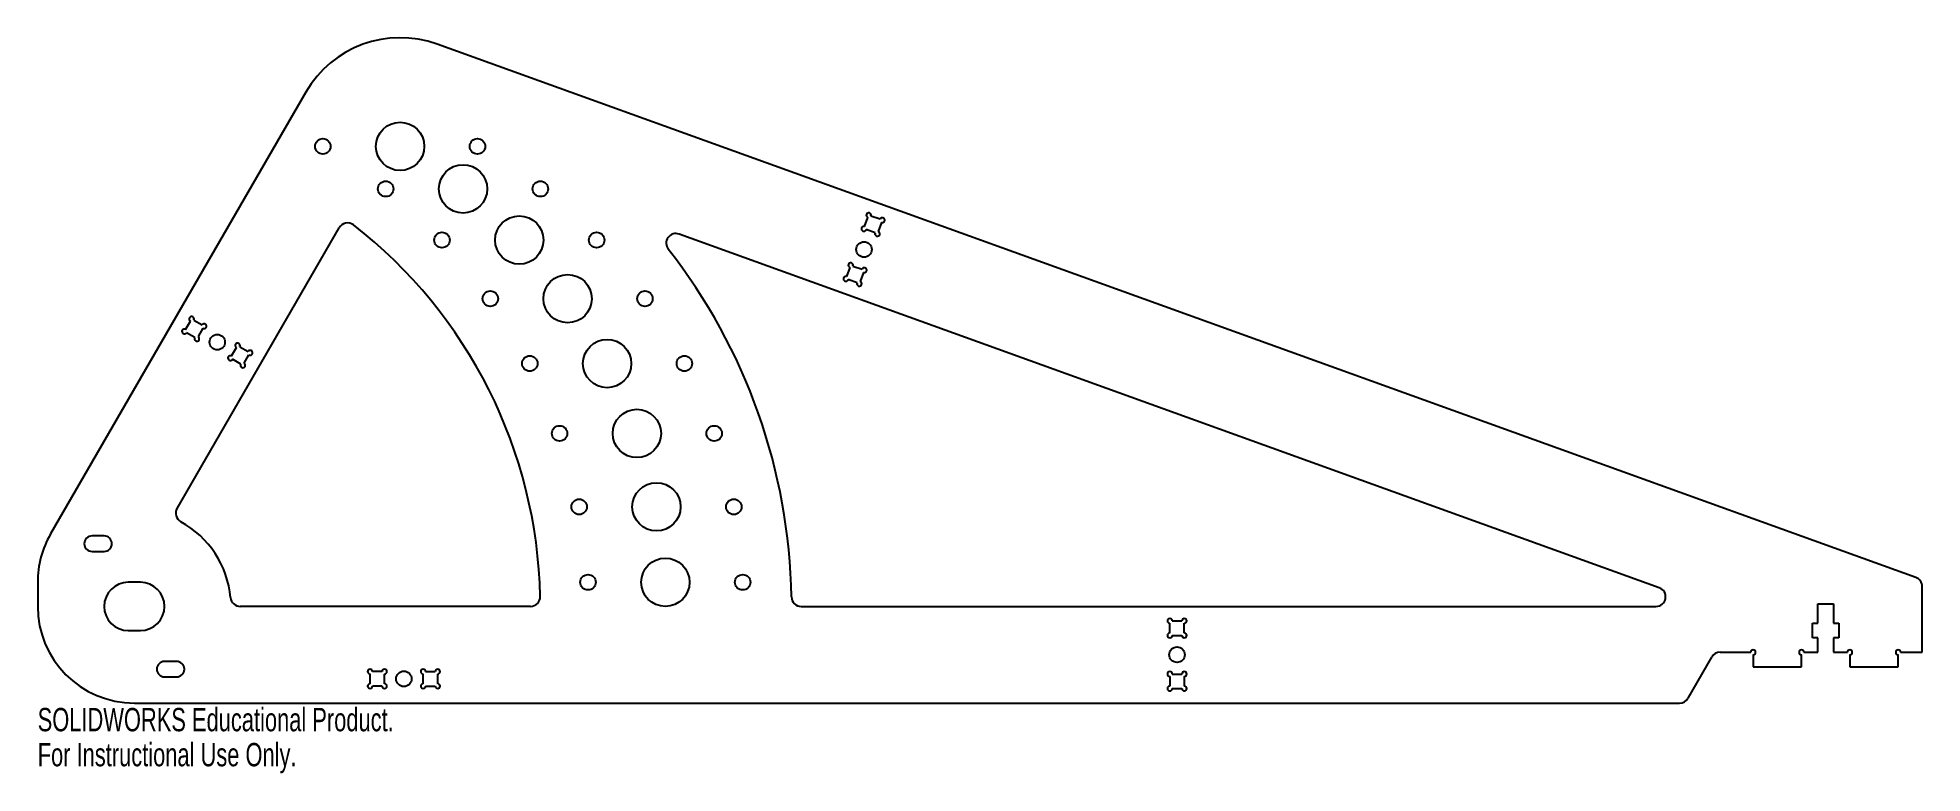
# Model space of a CAD drawing. Header units: millimetres. Extents: x -20 to 370, y -35 to 118.
import ezdxf

# ---------------------------------------------------------------- set-up
doc = ezdxf.new("R2010")
doc.units = ezdxf.units.MM
doc.styles.add('SLDTEXTSTYLE0', font='TXT', dxfattribs={"width": 0.7})

msp = doc.modelspace()

# ---------------------------------------------------------------- linework, layer by layer
at = {"color": 7, "linetype": 'Continuous', "lineweight": 25}
for p, q in [((368.68, 5.98), (62.64, 116.43)), ((35.51, 106.51), (-17.32, 15)), ((8.83, 20.3), (42.38, 78.4)), ((151.12, 78.65), (151.8, 80.53)), ((153.3, 77.33), (151.42, 78.01)), ((154.32, 80.15), (152.44, 80.83)), ((154.62, 79.51), (153.94, 77.63)), ((315.57, 3.88), (112.75, 77.08)), ((148.71, 70.48), (150.59, 69.8)), ((148.07, 70.18), (147.39, 68.3)), ((149.57, 66.98), (147.69, 67.66)), ((150.89, 69.16), (150.21, 67.28)), ((10.6, 57.36), (11.6, 59.09)), ((12.28, 59.27), (14.01, 58.27)), ((12.51, 55.67), (10.78, 56.67)), ((14.2, 57.59), (13.2, 55.86)), ((20.12, 51.86), (21.12, 53.59)), ((22.04, 50.17), (20.31, 51.17)), ((21.81, 53.77), (23.54, 52.77)), ((22.72, 50.36), (23.72, 52.09)), ((-6.25, 14.59), (-8.75, 14.59)), ((-8.75, 11.39), (-6.25, 11.39)), ((-20, 5), (-20, 0)), ((1.25, 5), (-1.25, 5)), ((370, -9.5), (370, 4.1)), ((81.98, 0), (21.91, 0)), ((137.98, 0), (314.89, 0)), ((348.4, -3.5), (348.4, 0.5)), ((348.4, 0.5), (351.6, 0.5)), ((351.6, 0.5), (351.6, -3.5)), ((214.28, -5.5), (214.28, -3.5)), ((214.78, -3), (216.78, -3)), ((217.28, -5.5), (217.28, -3.5)), ((347.25, -6.5), (347.25, -3.5)), ((347.25, -3.5), (348.4, -3.5)), ((351.6, -3.5), (352.75, -3.5)), ((352.75, -3.5), (352.75, -6.5)), ((-1.25, -5), (1.25, -5)), ((214.78, -6), (216.78, -6)), ((348.4, -6.5), (347.25, -6.5)), ((348.4, -9.5), (348.4, -6.5)), ((352.75, -6.5), (351.6, -6.5)), ((351.6, -6.5), (351.6, -9.5)), ((8.75, -11.39), (6.25, -11.39)), ((321.52, -19), (326.42, -10.5)), ((328.15, -9.5), (334.5, -9.5)), ((335, -10), (335, -12.5)), ((345, -12.5), (345, -10)), ((345.5, -9.5), (348.4, -9.5)), ((351.6, -9.5), (354.5, -9.5)), ((355, -10), (355, -12.5)), ((365, -12.5), (365, -10)), ((365.5, -9.5), (370, -9.5)), ((6.25, -14.59), (8.75, -14.59)), ((48.78, -16), (48.78, -14)), ((51.28, -13.5), (49.28, -13.5)), ((51.78, -16), (51.78, -14)), ((59.78, -16), (59.78, -14)), ((60.28, -13.5), (62.28, -13.5)), ((62.78, -16), (62.78, -14)), ((214.28, -14.5), (214.28, -16.5)), ((214.78, -14), (216.78, -14)), ((217.28, -14.5), (217.28, -16.5)), ((335, -12.5), (345, -12.5)), ((355, -12.5), (365, -12.5)), ((51.28, -16.5), (49.28, -16.5)), ((60.28, -16.5), (62.28, -16.5)), ((214.78, -17), (216.78, -17)), ((0, -20), (319.78, -20))]:
    msp.add_line(p, q, dxfattribs=at)
for centre, radius in [((55, 95.26), 5), ((55, 95.26), 5), ((39, 95.26), 1.6), ((39, 95.26), 1.6), ((71, 95.26), 1.6), ((71, 95.26), 1.6), ((68.02, 86.45), 5), ((68.02, 86.45), 5), ((52.02, 86.45), 1.6), ((52.02, 86.45), 1.6), ((84.02, 86.45), 1.6), ((84.02, 86.45), 1.6), ((79.66, 75.86), 5), ((79.66, 75.86), 5), ((63.66, 75.86), 1.6), ((63.66, 75.86), 1.6), ((95.66, 75.86), 1.6), ((95.66, 75.86), 1.6), ((151, 73.9), 1.6), ((151, 73.9), 1.6), ((89.66, 63.72), 5), ((89.66, 63.72), 5), ((73.66, 63.72), 1.6), ((73.66, 63.72), 1.6), ((105.66, 63.72), 1.6), ((105.66, 63.72), 1.6), ((17.16, 54.72), 1.6), ((17.16, 54.72), 1.6), ((97.83, 50.29), 5), ((97.83, 50.29), 5), ((81.83, 50.29), 1.6), ((81.83, 50.29), 1.6), ((113.83, 50.29), 1.6), ((113.83, 50.29), 1.6), ((104, 35.82), 5), ((104, 35.82), 5), ((88, 35.82), 1.6), ((88, 35.82), 1.6), ((120, 35.82), 1.6), ((120, 35.82), 1.6), ((108.05, 20.62), 5), ((108.05, 20.62), 5), ((92.05, 20.62), 1.6), ((92.05, 20.62), 1.6), ((124.05, 20.62), 1.6), ((124.05, 20.62), 1.6), ((109.89, 5), 5), ((109.89, 5), 5), ((93.89, 5), 1.6), ((93.89, 5), 1.6), ((125.89, 5), 1.6), ((125.89, 5), 1.6), ((215.78, -10), 1.6), ((215.78, -10), 1.6), ((55.78, -15), 1.6), ((55.78, -15), 1.6)]:
    msp.add_circle(centre, radius, dxfattribs=at)
for centre, radius, start, end in [((55, 95.26), 22.5, 70.1555, 150), ((44.11, 77.4), 2, 52.1668, 150), ((-16, 0), 100, 1.1694, 52.1668), ((150.95, 78.18), 0.5, 70.1555, 340.1555), ((151.97, 81), 0.5, 340.1555, 250.1555), ((154.79, 79.98), 0.5, 250.1555, 160.1555), ((112.07, 75.2), 2, 70.1555, 218.0522), ((153.77, 77.16), 0.5, 160.1555, 70.1555), ((16, 0), 120, 0.9393, 38.0522), ((148.24, 70.65), 0.5, 340.1555, 250.1555), ((147.22, 67.83), 0.5, 70.1555, 340.1555), ((150.04, 66.81), 0.5, 160.1555, 70.1555), ((151.06, 69.63), 0.5, 250.1555, 160.1555), ((11.85, 59.52), 0.5, 330, 240), ((14.45, 58.02), 0.5, 240, 150), ((10.35, 56.92), 0.5, 60, 330), ((12.95, 55.42), 0.5, 150, 60), ((19.87, 51.42), 0.5, 60, 330), ((21.37, 54.02), 0.5, 330, 240), ((23.97, 52.52), 0.5, 240, 150), ((22.47, 49.92), 0.5, 150, 60), ((10.56, 19.3), 2, 150, 241.3023), ((0, 0), 20, 5.2159, 61.3023), ((0, 5), 20, 150, 180), ((-8.75, 12.99), 1.6, 90, 270), ((-6.25, 12.99), 1.6, 270, 90), ((-1.25, 0), 5, 90, 270), ((1.25, 0), 5, 270, 90), ((368, 4.1), 2, 360, 70.1555), ((0, 0), 20, 180, 270), ((21.91, 2), 2, 185.2159, 270), ((81.98, 2), 2, 270, 1.1694), ((137.98, 2), 2, 180.9393, 270), ((314.89, 2), 2, 270, 70.1555), ((214.28, -3), 0.5, 0, 270), ((217.28, -3), 0.5, 270, 180), ((214.28, -6), 0.5, 90, 0), ((217.28, -6), 0.5, 180, 90), ((6.25, -12.99), 1.6, 90, 270), ((8.75, -12.99), 1.6, 270, 90), ((328.15, -11.5), 2, 90, 150), ((335, -9.5), 0.5, 270, 180), ((345, -9.5), 0.5, 0, 270), ((355, -9.5), 0.5, 270, 180), ((365, -9.5), 0.5, 0, 270), ((48.78, -13.5), 0.5, 0, 270), ((51.78, -13.5), 0.5, 270, 180), ((59.78, -13.5), 0.5, 0, 270), ((62.78, -13.5), 0.5, 270, 180), ((214.28, -14), 0.5, 0, 270), ((217.28, -14), 0.5, 270, 180), ((48.78, -16.5), 0.5, 90, 0), ((51.78, -16.5), 0.5, 180, 90), ((59.78, -16.5), 0.5, 90, 0), ((62.78, -16.5), 0.5, 180, 90), ((214.28, -17), 0.5, 90, 0), ((217.28, -17), 0.5, 180, 90), ((319.78, -18), 2, 270, 330)]:
    msp.add_arc(centre, radius, start, end, dxfattribs=at)

# ---------------------------------------------------------------- texts
at = {"color": 7, "linetype": 'Continuous', "char_height": 4.8336, "attachment_point": 1, "style": 'SLDTEXTSTYLE0'}
for s, insert in [('SOLIDWORKS Educational Product.', (-20, -21.02)), ('For Instructional Use Only.', (-20, -28.27))]:
    msp.add_mtext(s, dxfattribs=dict(at, insert=insert))

doc.saveas('drawing.dxf')
